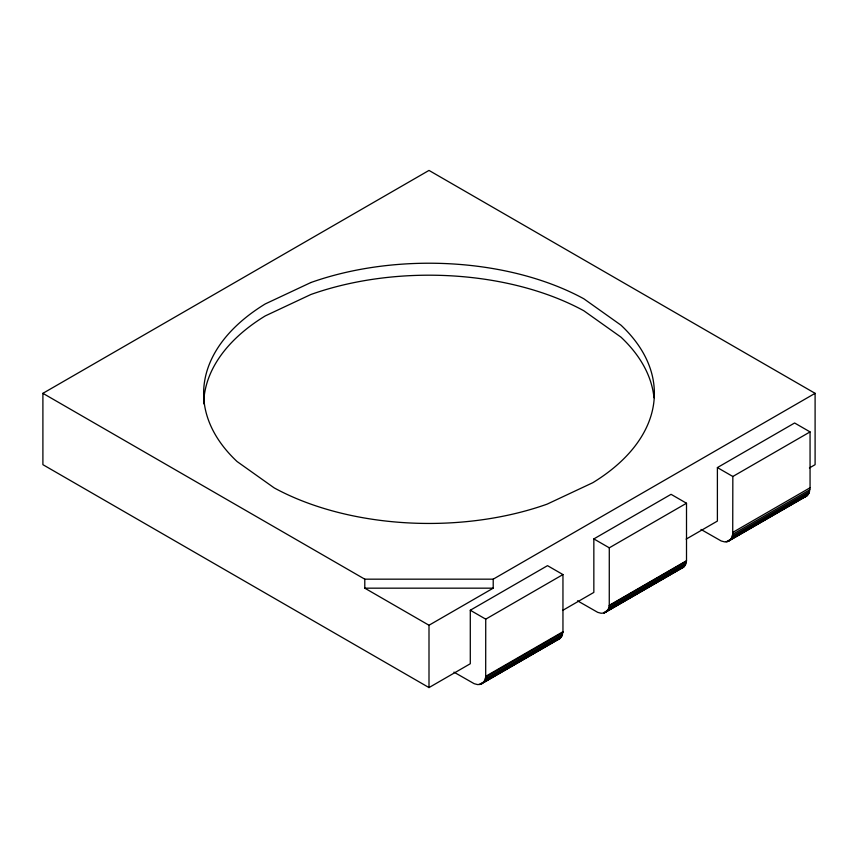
<?xml version="1.0" encoding="UTF-8"?>
<svg xmlns="http://www.w3.org/2000/svg" width="858" height="858" viewBox="0 0 858 858"><rect width="100%" height="100%" fill="white"/><g stroke="black" fill="none" stroke-linecap="round" stroke-linejoin="round"><path stroke-width="1.29" d="M481.885 683.729L484.791 680.394L485.692 677.005L485.735 619.154L562.955 574.57L562.955 631.713L562.011 635.81L560.263 638.298L480.566 684.309L477.531 684.577L474.152 683.676L453.946 672.136M605.458 612.408L608.365 609.073L609.266 605.684L609.287 547.822L686.507 503.238L686.507 560.735L685.585 564.489L683.837 566.977L604.139 612.987L601.104 613.255L597.726 612.355L577.52 600.815M728.914 541.023L731.048 539.049L732.721 534.298L732.839 476.49L810.059 431.906L810.059 487.762L809.04 493.103L807.292 495.592L727.595 541.602L724.57 541.87L721.192 540.969L701.007 529.45M562.955 574.57L547.511 565.658L470.291 610.242L470.291 663.738L429 687.58L42.9 464.671L42.9 393.329L429 170.42L815.1 393.329L815.1 464.671L809.405 467.953M42.9 393.329L364.789 579.171L493.211 579.171L815.1 393.329M364.789 579.171L364.789 588.17L429 625.246L493.211 588.17L493.211 579.171M562.569 610.467L593.843 592.406L593.843 538.91L671.063 494.326L686.507 503.238M686.121 539.135L717.395 521.074L717.395 467.578L794.615 422.994L810.059 431.906M732.839 532.346L810.059 487.762M485.735 676.297L562.955 631.713M609.287 605.319L686.507 560.735M485.692 677.005L562.912 632.432M609.266 605.684L686.486 561.111M732.721 534.298L809.941 489.725M485.349 678.796L562.569 634.212M608.923 607.475L686.143 562.891M732.389 536.089L809.609 491.505M484.791 680.394L562.011 635.81M608.365 609.073L685.585 564.489M731.82 537.687L809.04 493.103M726.136 541.881L730.748 539.221M731.048 539.049L808.268 494.465M479.107 684.587L482.561 682.593M484.009 681.756L561.229 637.172M603.828 612.601L606.134 611.271M607.582 610.435L684.802 565.851M480.566 684.309L560.263 638.298M604.139 612.987L683.837 566.977M727.595 541.602L807.292 495.592M806.134 496.439L803.356 497.297M682.678 567.824L679.901 568.682M556.327 640.004L557.786 639.725M364.789 588.17L493.211 588.17M717.395 467.578L732.839 476.49M593.843 538.91L609.287 547.822M470.291 610.242L485.735 619.154M429 625.246L429 687.58M203.646 403.764A225.364 130.116 0 0 1 265.229 315.926L310.875 294.498A225.364 130.116 0 0 1 583.815 310.757L620.935 337.108A225.364 130.116 0 0 1 653.989 397.758M310.875 282.529L265.229 303.946A225.364 130.116 0 0 0 237.065 461.529L274.185 487.891A225.364 130.116 0 0 0 547.125 504.139L592.771 482.722A225.364 130.116 0 0 0 620.935 325.139L583.815 298.777A225.364 130.116 0 0 0 310.875 282.529"/></g></svg>
